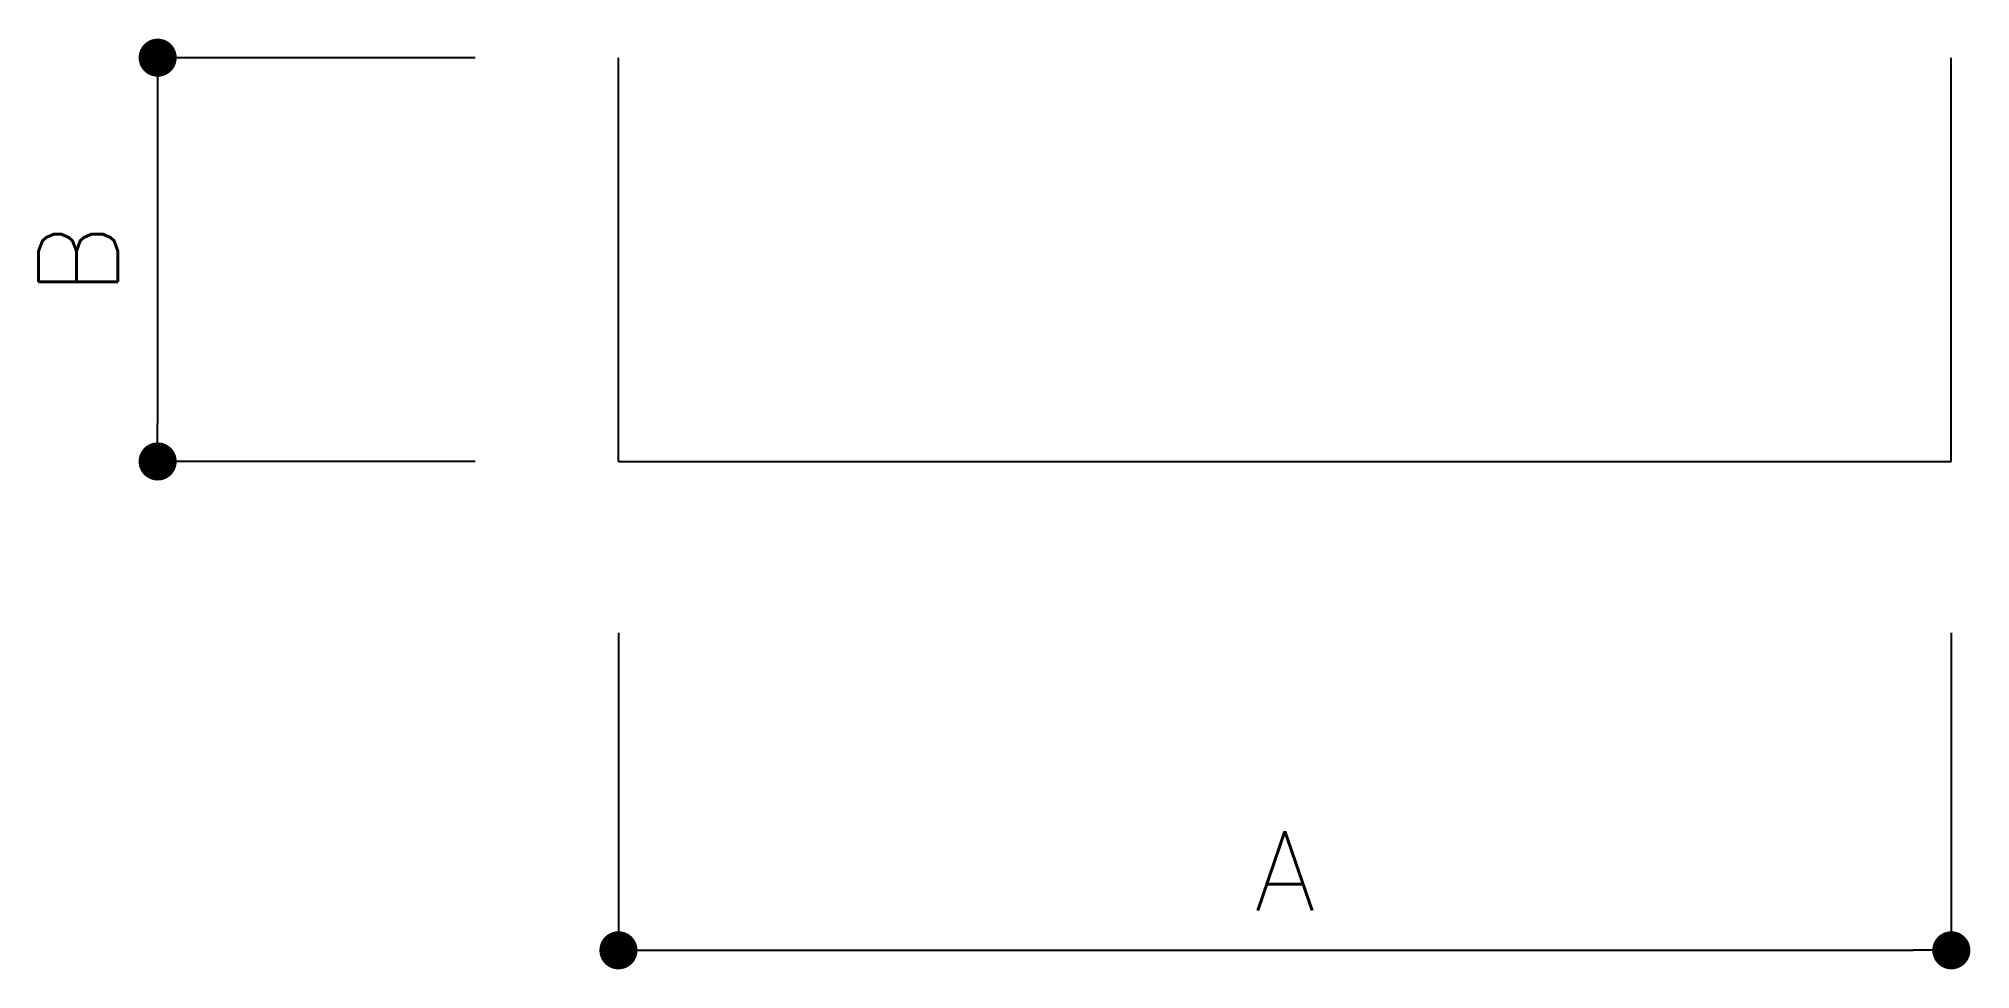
# Model space of a CAD drawing. Header units: millimetres. Extents: x -32 to 28.9, y -28.7 to 0.6.
import ezdxf

# ---------------------------------------------------------------- set-up
doc = ezdxf.new("R2010")
doc.units = ezdxf.units.MM
doc.header["$LTSCALE"] = 500
doc.header["$MEASUREMENT"] = 0
doc.styles.add('ROMANS', font='ROMANS.SHX')

# ---------------------------------------------------------------- blocks, each defined once
blk = doc.blocks.new('DOT')
at = {"color": 1}
blk.add_line((0, 0), (-1, 0), dxfattribs=at)
at = {"color": 7, "const_width": 0.5}
blk.add_lwpolyline([(-0.25, 0, 1), (0.25, 0, 1)], format="xyb", close=True, dxfattribs=at)

msp = doc.modelspace()

# ---------------------------------------------------------------- linework, layer by layer
at = {"color": 1}
for p, q in [((-18.255, 0), (-28.255, 0)), ((-28.255, -1.2), (-28.255, -11.524)), ((-18.255, -12.724), (-28.255, -12.724)), ((-13.737, -18.128), (-13.737, -28.128)), ((28.255, -18.128), (28.255, -28.128)), ((-12.537, -28.128), (27.055, -28.128))]:
    msp.add_line(p, q, dxfattribs=at)
at = {"color": 6}
for p, q in [((-13.737, -12.724), (-13.737, 0)), ((28.255, -12.724), (28.255, 0)), ((-13.737, -12.724), (28.255, -12.724))]:
    msp.add_line(p, q, dxfattribs=at)

# ---------------------------------------------------------------- block references
at = {"color": 1, "xscale": 1.200000000011642, "yscale": 1.200000000011642, "zscale": 1.2}
for p, rotation in [((-28.255, 0), 90), ((-28.255, -12.724), 270), ((-13.737, -28.128), 180)]:
    msp.add_blockref('DOT', p, dxfattribs=dict(at, rotation=rotation))
msp.add_blockref('DOT', (28.255, -28.128), dxfattribs=at)

# ---------------------------------------------------------------- texts
at = {"color": 7, "insert": (-30.755, -6.362), "char_height": 2.5, "attachment_point": 5, "rotation": 90, "style": 'ROMANS'}
msp.add_mtext('B', dxfattribs=at)
at = {"color": 7, "insert": (7.259, -25.628), "char_height": 2.5, "attachment_point": 5, "style": 'ROMANS'}
msp.add_mtext('A', dxfattribs=at)

doc.saveas('drawing.dxf')
